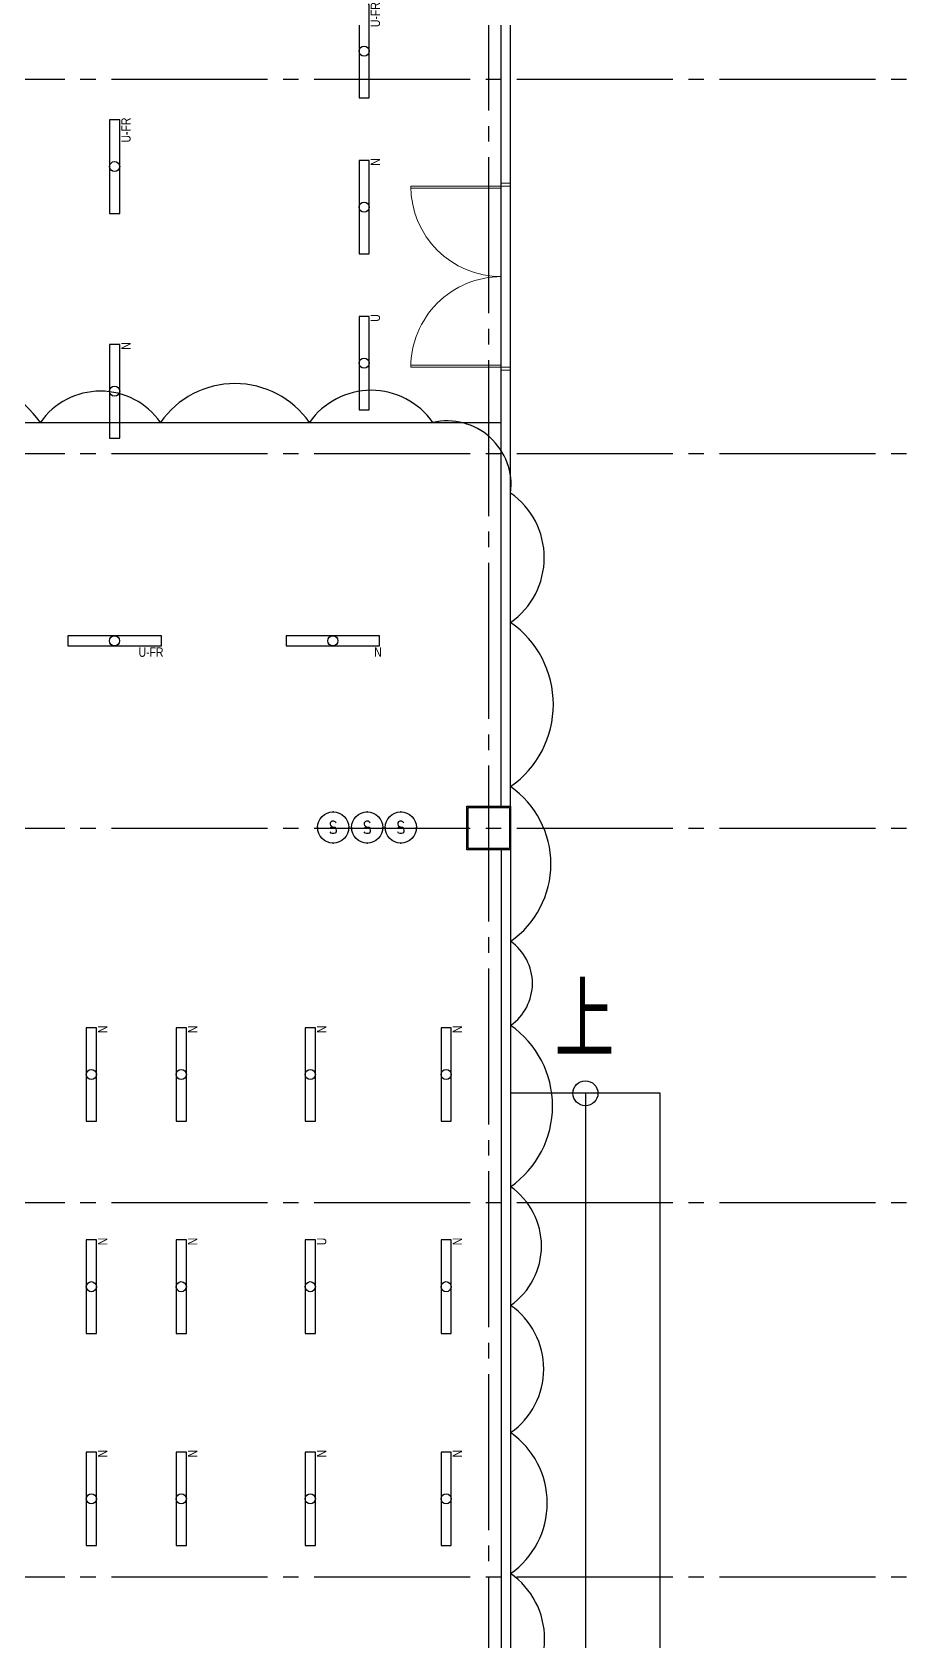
# Model space of a CAD drawing. Header units: millimetres. Extents: x -48783 to 40488, y 6477 to 32964.
# Drawn here: x 20868 to 22275, y 12047 to 14625 of the extents above; entities that cross this region are included whole.
import ezdxf
from ezdxf.enums import TextEntityAlignment as Align

# ---------------------------------------------------------------- set-up
doc = ezdxf.new("R2010")
doc.units = ezdxf.units.MM
doc.header["$LTSCALE"] = 100
doc.linetypes.add('X-N-FAB-L20$0$COL-CEN-LIN', pattern=[3.25, 2.5, -0.25, 0.25, -0.25])
for name, color, linetype in [('0-XREF', 7, 'Continuous'), ('188K-SM-06-F1-L20-ELEC-LIGHT-Y2257103$0$E-LIGHT(W)-N', 8, 'Continuous'), ('188K-SM-06-F1-L20-ELEC-LIGHT-Y2257103$0$E-LIGHT(W)-U FR', 8, 'Continuous'), ('188K-SM-06-F1-L20-ELEC-LIGHT-Y2257103$0$E-LIGHT(W)-U XLPE', 8, 'Continuous'), ('188K-SM-06-F1-L20-ELEC-LIGHT-Y2257103$0$E-LIGHT-SW', 8, 'Continuous'), ('X-N-FAB-L20$0$04', 8, 'Continuous'), ('X-N-FAB-L20$0$08', 8, 'Continuous'), ('X-N-FAB-L20$0$200K新增範圍', 8, 'Continuous'), ('X-N-FAB-L20$0$A-WALL-IN', 8, 'Continuous'), ('X-N-FAB-L20$0$BLOCK', 8, 'Continuous'), ('X-N-FAB-L20$0$CCL', 8, 'X-N-FAB-L20$0$COL-CEN-LIN'), ('X-N-FAB-L20$0$COL-S', 8, 'Continuous'), ('X-N-FAB-L20$0$DOOR', 8, 'Continuous'), ('X-N-FAB-L20$0$TXT-CODE', 8, 'Continuous'), ('X-N-FAB-L20$0$TXT-CODE-雲', 8, 'Continuous')]:
    doc.layers.add(name, color=color, linetype=linetype)
doc.layers.add('188K-SM-06-F1-L20-ELEC-LIGHT-Y2257103$0$Defpoints-CAS', color=8, linetype='Continuous', plot=False)
doc.styles.add('188K-SM-06-F1-L20-ELEC-LIGHT-Y2257103$0$F12P8-SM-03-C40-ELEC-LIGHT-L209207$0$Standard', font='txt.shx', dxfattribs={"bigfont": 'chineset.shx'})
doc.styles.add('188K-SM-06-F1-L20-ELEC-LIGHT-Y2257103$0$Standard', font='arial.ttf')
doc.styles.add('X-N-FAB-L20$0$CHINA', font='simplex.shx', dxfattribs={"width": 0.75, "bigfont": 'chineset.shx'})

# ---------------------------------------------------------------- blocks, each defined once
blk = doc.blocks.new('*U82')
at = {"ltscale": 600}
blk.add_lwpolyline([(-75, -8.1), (75, -8.1), (75, 8.1), (-75, 8.1)], close=True, dxfattribs=at)
blk.add_circle((0, 0), 8.1, dxfattribs=at)
at = {"style": '188K-SM-06-F1-L20-ELEC-LIGHT-Y2257103$0$Standard', "width": 0.8}
blk.add_text('U-FR', height=15, rotation=360, dxfattribs=at).set_placement((78.5, -18.1), align=Align.MIDDLE_RIGHT)
blk = doc.blocks.new('*U80')
at = {"ltscale": 600}
blk.add_lwpolyline([(75, 8.1), (-75, 8.1), (-75, -8.1), (75, -8.1)], close=True, dxfattribs=at)
blk.add_circle((0, 0), 8.1, dxfattribs=at)
at = {"style": '188K-SM-06-F1-L20-ELEC-LIGHT-Y2257103$0$Standard', "width": 0.8}
blk.add_text('N', height=15, rotation=360, dxfattribs=at).set_placement((78.5, -18.1), align=Align.MIDDLE_RIGHT)
blk = doc.blocks.new('*U95')
at = {"layer": '188K-SM-06-F1-L20-ELEC-LIGHT-Y2257103$0$E-LIGHT(W)-N'}
blk.add_blockref('*U80', (173.2, 8.9), dxfattribs=at)
at = {"layer": '188K-SM-06-F1-L20-ELEC-LIGHT-Y2257103$0$E-LIGHT(W)-U FR'}
blk.add_blockref('*U82', (-176.8, 8.9), dxfattribs=at)
blk = doc.blocks.new('*U96')
at = {"color": 0, "linetype": 'ByBlock', "lineweight": -2, "transparency": 16777216}
blk.add_blockref('*U95', (18900, 0), dxfattribs=at)
blk = doc.blocks.new('*U81')
at = {"ltscale": 600}
blk.add_lwpolyline([(-75, -8.1), (75, -8.1), (75, 8.1), (-75, 8.1)], close=True, dxfattribs=at)
blk.add_circle((0, 0), 8.1, dxfattribs=at)
at = {"style": '188K-SM-06-F1-L20-ELEC-LIGHT-Y2257103$0$Standard', "width": 0.8}
blk.add_text('U', height=15, rotation=360, dxfattribs=at).set_placement((78.5, -18.1), align=Align.MIDDLE_RIGHT)
blk = doc.blocks.new('*U74')
blk.add_circle((0, 0), 25)
at = {"layer": '188K-SM-06-F1-L20-ELEC-LIGHT-Y2257103$0$Defpoints-CAS'}
blk.add_lwpolyline([(-3.5, 0.46), (3.5, 0.46), (3.5, -0.46), (-3.5, -0.46)], close=True, dxfattribs=at)
for p in [(-25, 0), (0, 25), (25, 0), (0, -25)]:
    blk.add_point(p, dxfattribs=at)
at = {"style": '188K-SM-06-F1-L20-ELEC-LIGHT-Y2257103$0$F12P8-SM-03-C40-ELEC-LIGHT-L209207$0$Standard', "width": 0.8}
blk.add_text('S', height=20, dxfattribs=at).set_placement((0, 0), align=Align.MIDDLE_CENTER)
blk = doc.blocks.new('188K-SM-06-F1-L20-ELEC-LIGHT-Y2257103')
blk.add_blockref('*U96', (2276.7, 13641.1))
at = {"layer": '188K-SM-06-F1-L20-ELEC-LIGHT-Y2257103$0$E-LIGHT(W)-N', "rotation": 90}
for p in [(21400, 14345), (21000, 14050), (20962.7, 12955), (21106.9, 12955), (21313.8, 12955), (21531.5, 12955), (20962.7, 12615), (21106.9, 12615), (21531.5, 12615), (20962.7, 12275), (21106.9, 12275), (21313.8, 12275), (21531.5, 12275)]:
    blk.add_blockref('*U80', p, dxfattribs=at)
at = {"layer": '188K-SM-06-F1-L20-ELEC-LIGHT-Y2257103$0$E-LIGHT(W)-U FR', "rotation": 90}
for p in [(21400, 14595), (21000, 14410)]:
    blk.add_blockref('*U82', p, dxfattribs=at)
at = {"layer": '188K-SM-06-F1-L20-ELEC-LIGHT-Y2257103$0$E-LIGHT(W)-U XLPE', "rotation": 90}
for p in [(21400, 14095), (21313.8, 12615)]:
    blk.add_blockref('*U81', p, dxfattribs=at)
at = {"layer": '188K-SM-06-F1-L20-ELEC-LIGHT-Y2257103$0$E-LIGHT-SW'}
for p in [(21350.4, 13351), (21405, 13351), (21458.9, 13351)]:
    blk.add_blockref('*U74', p, dxfattribs=at)
blk = doc.blocks.new('X-N-FAB-L20$0$A$Cc7bb84f0')
at = {"layer": 'X-N-FAB-L20$0$COL-S'}
for points in [[(0, 70), (70, 70), (70, 0), (0, 0)], [(2, 68), (68, 68), (68, 2), (2, 2)]]:
    blk.add_lwpolyline(points, close=True, dxfattribs=at)
blk = doc.blocks.new('X-N-FAB-L20$0$A$C20c95bda')
at = {"layer": 'X-N-FAB-L20$0$CCL'}
for p, q in [((22620, 0), (22620, 9160)), ((240, 3950), (28330, 3950)), ((240, 3350), (28330, 3350)), ((240, 2750), (28330, 2750)), ((240, 2150), (28330, 2150)), ((240, 1550), (28330, 1550))]:
    blk.add_line(p, q, dxfattribs=at)
at = {"layer": 'X-N-FAB-L20$0$200K新增範圍'}
blk.add_blockref('X-N-FAB-L20$0$A$Cc7bb84f0', (22585, 2715), dxfattribs=at)
blk = doc.blocks.new('X-N-FAB-L20$0$A$C1d07c4d4')
at = {"layer": 'X-N-FAB-L20$0$08'}
for points in [[(22282.4, 2690), (22282.4, 2760), (22352.4, 2760), (22352.4, 2690)], [(22284.4, 2692), (22284.4, 2758), (22350.4, 2758), (22350.4, 2692)]]:
    blk.add_lwpolyline(points, close=True, dxfattribs=at)
blk = doc.blocks.new('X-N-FAB-L20$0$萬用門(22改)-REVISED[26]_1')
at = {"layer": 'X-N-FAB-L20$0$DOOR', "lineweight": 0}
for p, q in [((1368.5, 6015), (1368.5, 6020)), ((1368.5, 6020), (1383.5, 6020)), ((1383.5, 6015), (1368.5, 6015)), ((1383.5, 6020), (1383.5, 6015)), ((1383.5, 6015), (1528.5, 6015)), ((1383.5, 6012), (1383.5, 6015)), ((1528.5, 6012), (1383.5, 6012)), ((1528.5, 6015), (1528.5, 6012)), ((1368.5, 5720), (1368.5, 5725)), ((1368.5, 5725), (1383.5, 5725)), ((1383.5, 5728), (1528.5, 5728)), ((1383.5, 5725), (1383.5, 5728)), ((1528.5, 5725), (1383.5, 5725)), ((1383.5, 5725), (1383.5, 5720)), ((1528.5, 5728), (1528.5, 5725)), ((1383.5, 5720), (1368.5, 5720))]:
    blk.add_line(p, q, dxfattribs=at)
for centre, start, end in [((1383.5, 6015), 270, 0), ((1383.5, 5725), 0, 90)]:
    blk.add_arc(centre, 145, start, end, dxfattribs=at)
blk = doc.blocks.new('X-N-FAB-L20')
at = {"layer": 'X-N-FAB-L20$0$04'}
for points in [[(20758.7, 14000), (21620, 14000)], [(21875, 11565), (21875, 12925), (21635, 12925)], [(21755, 12925), (21755, 11915)]]:
    blk.add_lwpolyline(points, dxfattribs=at)
blk.add_circle((21755, 12925), 20, dxfattribs=at)
at = {"layer": 'X-N-FAB-L20$0$A-WALL-IN'}
for points in [[(21620, 13385), (21620, 14820)], [(21635, 13385), (21635, 14820)], [(21620, 13315), (21620, 11585)], [(21635, 13315), (21635, 11585)]]:
    blk.add_lwpolyline(points, dxfattribs=at)
at = {"layer": 'X-N-FAB-L20$0$TXT-CODE-雲'}
blk.add_lwpolyline([(21635, 11946, 0.520567), (21635, 12155.4, 0.520567), (21635, 12381.1, 0.520567), (21635, 12585.1, 0.520567), (21635, 12775.3, 0.520567), (21635, 13033.8, 0.520567), (21635, 13168.3, 0.520567), (21635, 13416.4, 0.520567), (21635, 13679.6, 0.520567), (21635, 13886.8, 0.520567), (21510.2, 14000, 0.520567), (21312.5, 14000, 0.520567), (21073.5, 14000, 0.520567), (20881, 14000, 0.520567), (20630.3, 14000, 0.520567)], format="xyb", dxfattribs=at)
blk.add_blockref('X-N-FAB-L20$0$A$C1d07c4d4', (-717.4, 10625))
at = {"layer": 'X-N-FAB-L20$0$BLOCK'}
blk.add_blockref('X-N-FAB-L20$0$A$C20c95bda', (-1020, 10600), dxfattribs=at)
at = {"layer": 'X-N-FAB-L20$0$DOOR', "lineweight": 0, "rotation": 180}
blk.add_blockref('X-N-FAB-L20$0$萬用門(22改)-REVISED[26]_1', (23003.5, 20103.6), dxfattribs=at)
at = {"layer": 'X-N-FAB-L20$0$TXT-CODE', "style": 'X-N-FAB-L20$0$CHINA', "width": 0.8}
blk.add_text('上', height=120, dxfattribs=at).set_placement((21753.5, 13041.7), align=Align.MIDDLE_CENTER)

msp = doc.modelspace()

# ---------------------------------------------------------------- block references
at = {"layer": '0-XREF'}
for name in ['188K-SM-06-F1-L20-ELEC-LIGHT-Y2257103', 'X-N-FAB-L20']:
    msp.add_blockref(name, (0, 0), dxfattribs=at)

doc.saveas('drawing.dxf')
